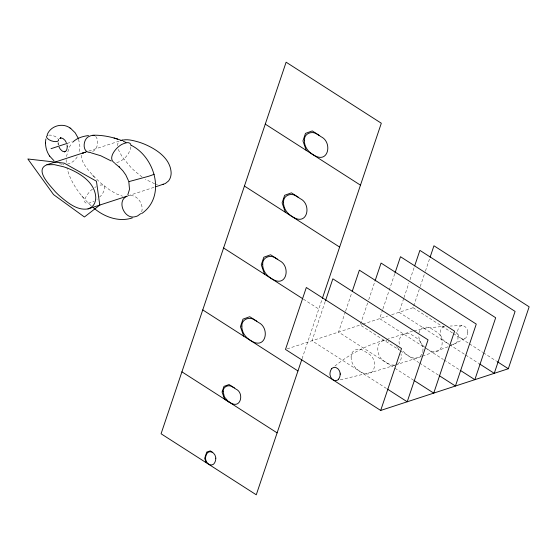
<?xml version="1.0" encoding="UTF-8"?>
<svg xmlns="http://www.w3.org/2000/svg" width="557" height="557" viewBox="0 0 557 557"><rect width="100%" height="100%" fill="white"/><g stroke="black" fill="none" stroke-linecap="round" stroke-linejoin="round"><path stroke-width="0.42" stroke-dasharray="2.79 2.09" d="M78.614 139.215L79.895 146.24L78.871 153.335M117.436 145.669L117.722 143.636L119.365 141.374M81.294 155.25C81.28 163.41 89.078 170.999 94.418 177.07L101.033 183.295L109.541 189.874L116.204 193.822L122.61 196.217M130.944 146.853C129.781 153.245 125.214 159.1 119.254 161.725A30.572 13.674 -56.7 0 1 116.678 162.567L115.48 162.776M422.805 351.641C423.884 346.05 420.472 340.606 415.954 337.57A36.692 28.63 71.9 0 0 412.521 335.37C405.392 329.291 396.069 337.855 399.961 345.806M66.408 156.573L69.256 147.278L71.818 143.163M418.982 332.989C419.839 326.764 427.567 325.573 431.933 329.027A36.692 28.63 71.9 0 1 435.365 331.22C446.951 336.512 443.052 358.332 428.925 350.04A30.572 23.854 71.9 0 1 426.871 348.793M422.45 352.957L422.589 352.532M141.722 211.778C143.922 204.287 137.238 194.156 128.932 195.639A30.572 19.008 63.8 0 0 128.263 195.799M302.068 358.722L322.085 299.234M325.17 301.643L312.011 340.752L386.704 388.64M345.389 311.711L338.538 332.083L394.196 367.759M345.667 310.897L351.697 292.968M367.634 302.994L360.226 324.996L399.773 350.346M368.727 299.736L374.764 281.807M382.659 309.685L379.637 318.646L424.309 347.283M382.931 308.87L394.725 273.835M403.714 298.448L399.049 312.303L448.851 344.226M403.985 297.633L408.922 282.97M410.022 279.711L414.136 267.485M391.696 314.705L413.106 307.708L419.964 287.335M420.236 286.521L425.172 271.858M425.451 271.043L429.837 258.002M67.376 164.113C71.888 163.187 75.745 159.977 77.799 155.897M421.921 354.175C419.658 358.833 413.398 359.035 409.513 356.383A30.572 23.854 71.9 0 1 406.255 354.294L402.321 350.471M99.473 197.087C102.996 194.832 108.74 183.455 100.504 185.063A30.572 11.746 -49.4 0 0 98.255 185.773M92.525 189.115C89.155 191.051 78.628 204.941 89.148 203.047A36.692 14.099 -49.4 0 0 91.863 202.156L94.008 201.188M96.939 199.322L97.308 199.037M334.882 366.109C349.831 353.841 367.279 344.887 385.904 339.714M397.684 364.055C400.97 361.946 401.889 357.538 400.991 353.925M94.767 187.507L96.201 186.692M464.803 338.705L450.376 345.8M448.016 346.795L422.199 356.278M421.419 356.536L395.616 364.988M67.146 143.407L71.985 141.826M88.765 151.072L119.08 141.158M128.152 195.779L154.373 187.208M287.134 348.884L362.057 324.397M362.879 324.125L387.581 316.049M386.711 339.45L412.431 331.199M394.802 365.253L373.524 371.749L339.826 379.958M444.166 326.395C437.649 329.027 440.274 338.614 445.189 341.664A22.015 17.176 71.9 0 0 448.552 343.773L449.186 344.066M414.011 330.705L426.843 327.927L444.402 326.353M394.586 365.176L391.202 364.891L387.825 363.477A30.572 23.854 71.9 0 1 384.567 361.389C375.808 357.441 374.471 338.489 386.913 340.8M462.087 325.497L450.237 326.047M63.958 164.433L62.816 164.357M451.1 344.658C458.404 345.994 460.068 335.565 455.334 331.631M62.043 164.266L59.404 163.64M156.071 184.144L157.429 184.423M154.665 183.761L145.391 179.305M388.215 341.218L388.647 341.392M413.106 307.708L452.653 333.058M453.384 333.532L468.764 343.391M469.495 343.857L482.675 352.309M483.413 352.776L496.593 361.228M449.583 344.692L464.963 354.551M465.694 355.025L478.874 363.47M425.047 347.756L443.351 359.488M444.082 359.961L459.462 369.82M400.504 350.813L418.815 362.551M419.546 363.018L438.589 375.223M303.419 299.158L318.792 309.017M394.927 368.233L413.231 379.965M142.084 177.049L135.393 171.619A91.445 71.345 71.9 0 1 130.54 166.94L122.296 157.004L118.195 149.408M424.887 347.352C421.231 344.511 418.746 340.062 418.732 335.384M91.146 205.763C80.076 195.43 70.537 182.585 66.924 167.671M396.633 346.614L397.002 346.969M95.707 136.409C99.383 140.837 97.719 148.705 92.761 151.525A22.015 12.985 -83.7 0 1 92.288 151.755M94.418 177.07L92.135 174.647M397.357 347.338L399.752 350.625M81.844 195.96L84.086 198.584M66.158 159.608L66.206 162.512M48.724 135.114A6.343 2.736 18.6 0 1 57.984 138.505M467.81 332.118L467.81 332.425A9.295 7.255 71.9 0 1 466.369 337.173L465.541 338.183A6.176 4.818 71.9 0 1 457.617 333.107L457.596 331.888A9.309 7.262 71.9 0 1 459.184 327.217L459.859 326.43A6.134 4.79 71.9 0 1 467.796 331.512L467.81 332.118M351.112 356.988C350.917 362.189 353.848 367.119 358.04 370.057A30.572 23.854 71.9 0 0 361.298 372.146C375.425 380.438 379.317 358.617 367.731 353.326A36.692 28.63 71.9 0 0 364.306 351.133C359.279 346.907 350.645 349.907 351.112 356.988"/><path stroke-width="0.84" d="M340.181 374.457L340.16 373.225M49.712 156.183C46.245 151.239 44.79 144.904 45.883 138.958M67.237 146.902C67.223 146.623 67.167 150.132 65.935 150.989L64.535 151.776L62.53 151.246L60.351 149.283L59.098 147.132M301.797 359.537L256.269 494.797L161.07 433.771L286.117 62.203L381.315 123.229L322.357 298.42M325.448 300.829L332.849 278.827L428.054 339.854L407.209 401.785L387.442 389.106M352.247 291.339L359.376 270.159L454.582 331.185L433.736 393.11L413.962 380.438M375.035 280.993L381.072 263.064L476.27 324.09L455.431 386.022L439.32 375.697M394.997 273.021L400.483 256.721L495.681 317.748L474.843 379.679L460.193 370.287M414.68 265.856L419.894 250.378L515.093 311.405L494.254 373.329L479.605 363.944M430.108 257.188L433.945 245.783L529.15 306.81L508.311 368.741L380.689 410.453L285.483 349.427L306.322 287.496L401.527 348.522L380.689 410.453M47.206 134.69C50.59 125.805 62.481 122.449 70.098 128.033M127.838 194.734L129.502 189.296L128.855 182.069M338.6 379.136L337.918 379.895A6.176 4.818 71.9 0 1 329.988 374.819L329.995 373.287A9.295 7.255 71.9 0 1 331.714 368.713M140.684 213.672L137.628 215.886A36.692 22.809 63.8 0 1 134.912 216.77C124.58 219.437 116.608 201.606 126.355 196.482A30.572 19.008 63.8 0 1 127.288 196.106L87.999 208.903C77.172 210.762 67.766 202.706 60.01 196.259A91.445 71.345 71.9 0 1 55.157 191.58C50.548 185.808 33.873 169.962 46.976 164.726L86.307 151.873M331.714 368.706L332.237 368.149A6.134 4.79 71.9 0 1 340.174 373.225M59.676 138.547L60.894 137.934L62.899 138.463L65.078 140.427L66.332 142.578M72.675 142.223C76.852 138.018 82.763 136.277 88.493 135.553M82.533 153.286L84.058 152.409L83.118 152.848M141.569 213.665C166.216 196.941 155.494 157.624 131.48 145.433M129.308 181.359L128.744 181.666L148.266 176.367A36.692 1.253 -15.7 0 0 150.982 175.483L154.115 174.285L153.495 174.334M83.641 152.604L83.216 152.764L85.395 152.298M51.028 148.677L67.146 143.407M120.723 140.622C126.669 138.589 133.081 140.482 138.895 142.126A91.445 71.345 71.9 0 1 144.618 144.221C156.663 149.346 170.616 158.536 171.152 173.018A13.695 10.68 71.9 0 1 168.458 181.025L165.345 183.525L156.009 186.679M87.999 208.903L90.84 207.657L93.075 205.665A13.695 10.68 71.9 0 0 95.769 197.658C95.226 183.176 81.287 173.986 69.228 168.862A91.445 71.345 71.9 0 0 63.512 166.766L54.356 164.649L46.976 164.726M121.224 140.413L122.359 140.085M132.336 217.919C118.662 222.41 103.811 216.805 93.367 207.684M162.31 184.499L163.382 184.263M92.678 135.219C102.175 134.975 111.651 136.841 120.542 140.12M114.38 162.776C106.693 158.063 117.214 145.843 123.153 143.845A36.692 16.411 -56.7 0 1 125.868 142.954C127.922 142.126 131.013 142.815 130.958 145.502M91.097 152.841L100.761 155.758L111.24 160.973M117.652 139.104L114.06 138.011M94.474 135.623L91.828 135.504A26.771 15.791 -83.7 0 0 89.287 136.34C82.708 138.7 81.851 152.681 90.109 152.43A22.015 12.985 -83.7 0 0 90.596 152.326M123.32 141.241L125.979 142.453M319.335 135.455L312.275 130.93L305.501 133.367L302.952 140.921L306.239 150.39M265.278 124.127L360.476 185.161M298.496 197.38L291.436 192.854L284.655 195.291L282.114 202.852L285.393 212.314M244.432 186.059L339.638 247.085M497.324 361.695L508.311 368.741M277.651 259.311L270.598 254.786L263.816 257.223L261.275 264.777L264.554 274.246M223.594 247.983L302.681 298.684M256.812 321.236L249.752 316.71L242.977 319.147L240.429 326.708L243.715 336.17M202.755 309.915L297.953 370.941M234.365 387.937L229.073 384.546L223.991 386.37L222.083 392.037L224.541 399.139L229.519 402.328M181.909 371.839L277.114 432.873M212.67 452.402L210.309 450.885L206.786 452.061L204.656 458.376L206.313 462.77M70.676 128.423L75.188 132.803L78.307 138.366M69.98 127.957L70.788 128.5M114.874 163.417L119.504 167.211L119.135 166.87L122.902 170.853L125.819 174.968L128.43 180.628M53.959 160.701L49.629 156.064M67.063 144.994L67.237 146.651M58.36 144.716L58.193 142.808M45.528 142.439L45.535 143.469M340.16 374.45A9.309 7.262 71.9 0 1 338.593 379.122M58.541 139.424A6.343 2.736 18.6 0 1 51.335 140.824A6.343 2.736 18.6 0 1 47.561 135.4M215.775 458.174L215.775 458.488A9.295 7.255 71.9 0 1 214.334 463.236L213.498 464.239A6.176 4.818 71.9 0 1 205.575 459.163L205.554 457.945A9.309 7.262 71.9 0 1 207.141 453.28L207.824 452.493A6.134 4.79 71.9 0 1 215.761 457.569L215.775 458.174M223.148 391.62L224.36 396.897L228.05 401.2A22.015 17.176 71.9 0 0 231.413 403.31C241.118 408.553 244.224 392.657 235.924 389.106A26.771 20.888 71.9 0 0 232.715 387.052C228.941 384.052 222.8 386.53 223.148 391.62M241.856 326.151C241.654 331.352 244.593 336.282 248.777 339.22A30.572 23.854 71.9 0 0 252.036 341.302C266.162 349.601 270.061 327.774 258.476 322.489A36.692 28.63 71.9 0 0 255.043 320.289C250.023 316.07 241.39 319.07 241.856 326.151M262.695 264.227C262.5 269.421 265.431 274.35 269.623 277.289A30.572 23.854 71.9 0 0 272.881 279.377C287.008 287.67 290.9 265.849 279.315 260.558A36.692 28.63 71.9 0 0 275.889 258.364C270.862 254.138 262.229 257.139 262.695 264.227M283.534 202.295C283.339 207.496 286.277 212.426 290.462 215.364A30.572 23.854 71.9 0 0 293.72 217.446C307.847 225.745 311.739 203.918 300.153 198.633A36.692 28.63 71.9 0 0 296.728 196.433C291.701 192.214 283.074 195.215 283.534 202.295M304.38 140.371C304.178 145.572 307.116 150.494 311.3 153.433A30.572 23.854 71.9 0 0 314.559 155.521C328.686 163.814 332.585 141.993 320.999 136.702A36.692 28.63 71.9 0 0 317.567 134.509C312.547 130.282 303.913 133.29 304.38 140.371M99.766 205.094L84.413 216.993L53.576 194.63L27.85 158.989L64.18 163.131L96.452 181.22L99.766 205.094M65.448 151.42L64.361 151.769L65.448 151.42M60.469 138.039C59.69 138.282 61.876 137.697 60.518 138.032"/></g></svg>
